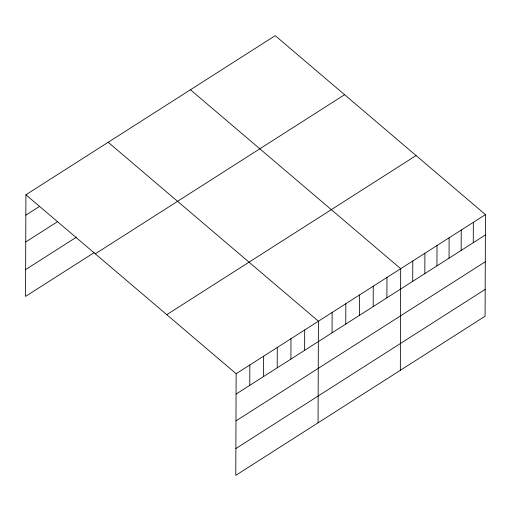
<?xml version="1.0" encoding="UTF-8"?>
<svg xmlns="http://www.w3.org/2000/svg" width="511" height="511" viewBox="0 0 511 511"><rect width="100%" height="100%" fill="white"/><g stroke="black" fill="none" stroke-linecap="round" stroke-linejoin="round"><path stroke-width="0.77" d="M25.908 194.78L236.139 373.72L235.782 475.345L485.092 316.22L485.45 214.601L275.218 35.655L25.908 194.78L25.55 296.399L94.113 252.645M249.777 385.339L249.847 364.969M263.491 376.581L263.561 356.218M277.205 367.831L277.275 347.467M290.912 359.08L290.989 338.716M304.626 350.329L304.697 329.965M318.053 422.833L318.41 321.208L108.179 142.269M332.054 332.827L332.124 312.457M345.762 324.076L345.832 303.706M359.476 315.325L359.546 294.956M373.19 306.568L373.26 286.205M386.897 297.817L386.974 277.454M400.33 370.322L400.681 268.703L190.45 89.757M412.722 281.337L412.792 260.974M424.833 273.609L424.903 253.245M436.943 265.88L437.014 245.516M449.048 258.151L449.124 237.787M461.158 250.422L461.229 230.059M473.269 242.693L473.339 222.33M25.831 215.144L39.545 206.393M25.742 241.959L57.737 221.538M25.646 269.584L76.573 237.078M95.282 253.833L344.593 94.707M166.758 314.674L416.075 155.548M236.139 373.72L485.45 214.601M236.069 394.09L485.38 234.964M235.973 420.904L485.284 261.779M235.878 448.53L485.188 289.405"/></g></svg>
